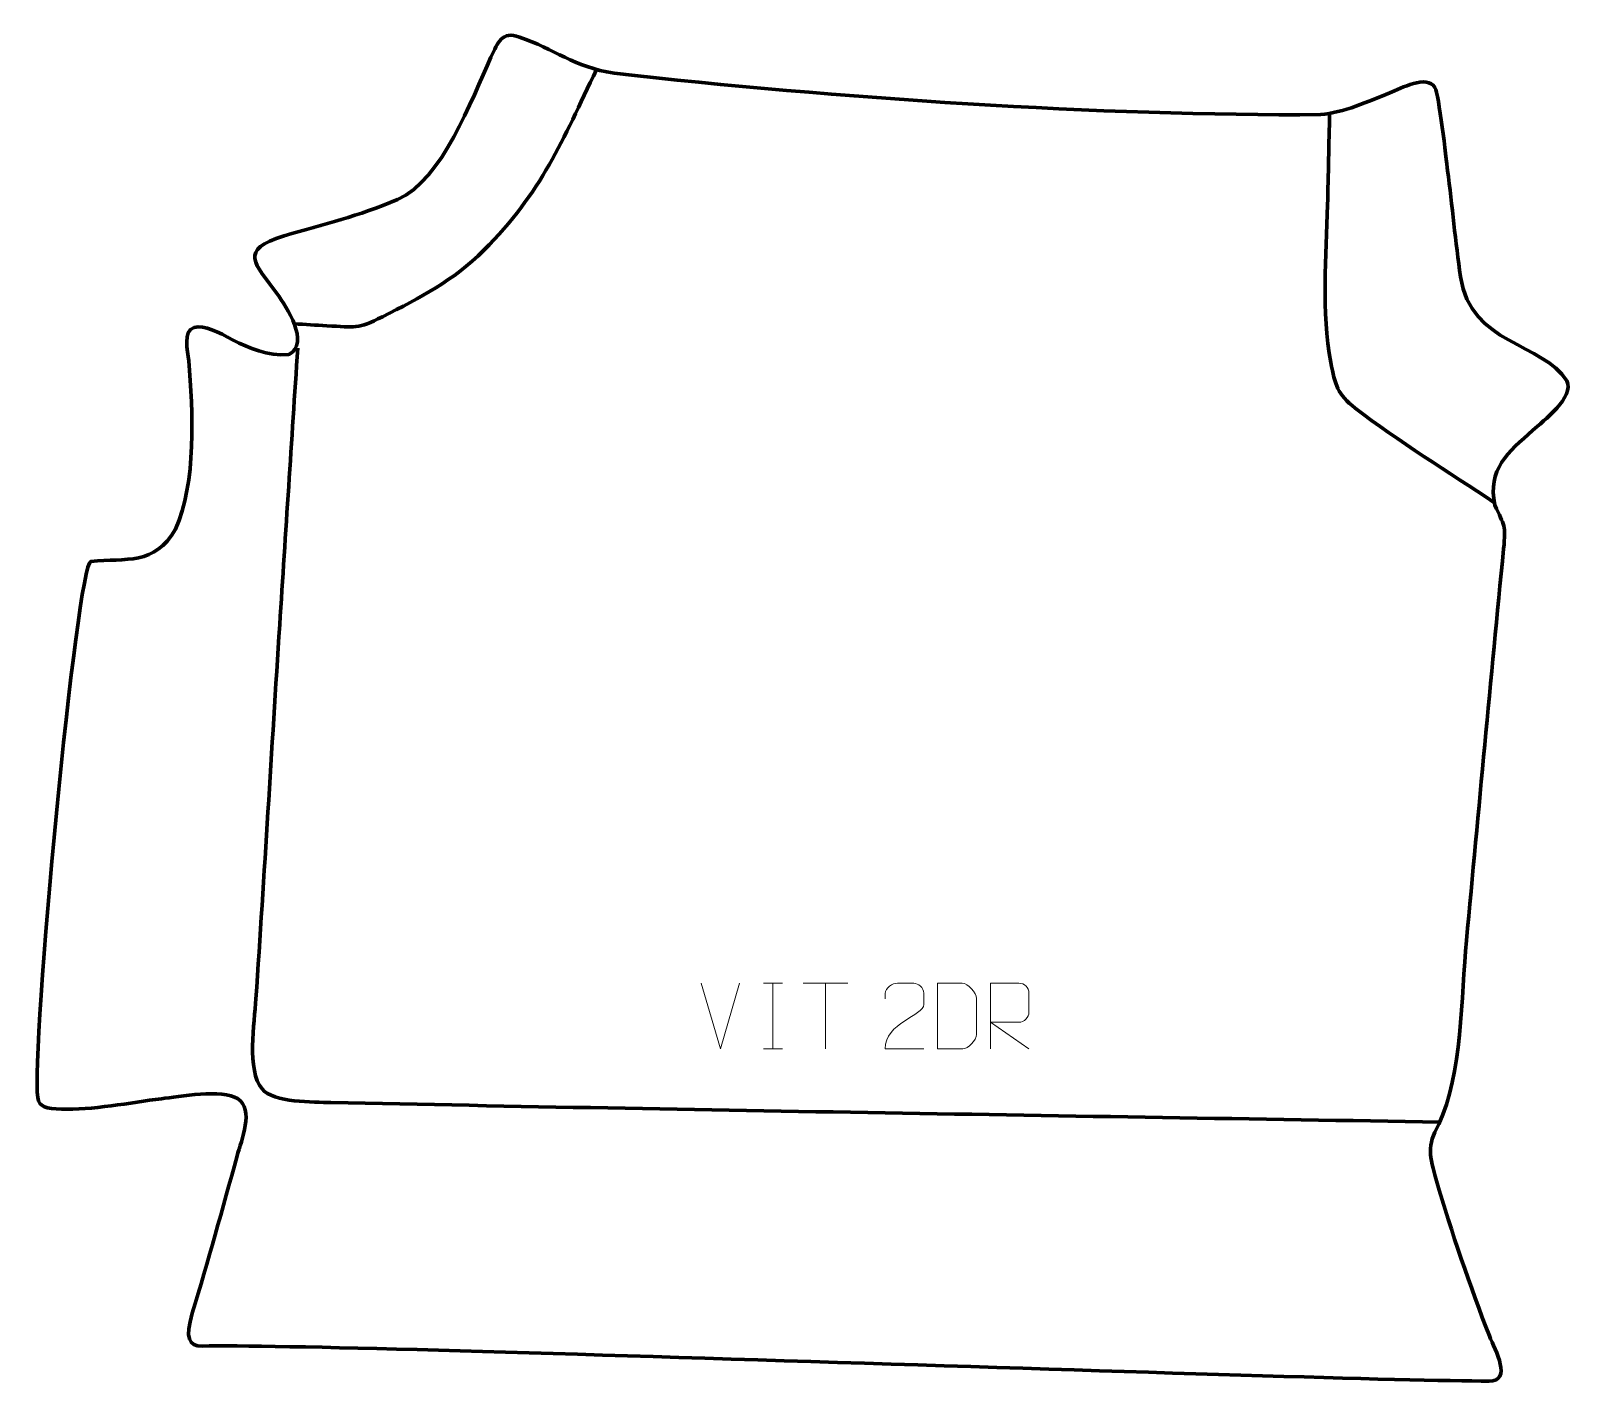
# Model space of a CAD drawing. Header units: millimetres. Extents: x -598 to -11, y 359 to 873.
import ezdxf

# ---------------------------------------------------------------- set-up
doc = ezdxf.new("R2010")
doc.units = ezdxf.units.MM
doc.header["$MEASUREMENT"] = 0
doc.layers.add('layer 1', color=7, linetype='Continuous', plot=False)
doc.layers.add('layer 2', color=7, linetype='Continuous')
doc.layers.add('layer 3', color=7, linetype='Continuous')

msp = doc.modelspace()

# ---------------------------------------------------------------- linework, layer by layer
at = {"layer": 'layer 1', "color": 250, "lineweight": 9}
for points in [[(-335.9224, 485.5942), (-335.9224, 485.5942), (-343.2442, 510.5478), (-343.2442, 510.5478)], [(-328.6005, 510.5478), (-328.6005, 510.5478), (-335.9223, 485.5942), (-335.9223, 485.5942)], [(-319.5065, 510.5478), (-319.5065, 510.5478), (-312.3384, 510.5478), (-312.3384, 510.5478)], [(-315.9225, 510.5478), (-315.9225, 510.5478), (-315.9225, 485.5943), (-315.9225, 485.5943)], [(-304.4161, 510.5243), (-304.4161, 510.5243), (-287.4289, 510.5243), (-287.4289, 510.5243)], [(-295.9223, 485.5943), (-295.9223, 485.5943), (-295.9223, 510.5478), (-295.9223, 510.5478)], [(-319.5065, 485.5943), (-319.5065, 485.5943), (-312.3384, 485.5943), (-312.3384, 485.5943)]]:
    msp.add_open_spline(points, degree=3, dxfattribs=at)
for points, knots in [([(-258.5511, 485.5839), (-263.4655, 485.5842), (-268.3799, 485.5842), (-273.294, 485.5839), (-273.294, 485.5839), (-273.294, 495.5162), (-258.643, 498.1574), (-258.5511, 502.4677), (-258.5511, 502.4677), (-258.5514, 503.8918), (-258.5514, 505.3155), (-258.5511, 506.7388), (-258.5511, 506.7388), (-258.568, 508.8159), (-260.6908, 510.5407), (-262.3618, 510.558), (-262.3618, 510.558), (-264.435, 510.5576), (-266.5079, 510.5576), (-268.5803, 510.558), (-268.5803, 510.558), (-270.4024, 510.5745), (-273.2271, 508.7824), (-273.294, 506.6888), (-273.294, 506.6888), (-273.294, 506.6888), (-273.294, 504.634), (-273.294, 504.634)], [0, 0, 0, 0, 0.125, 0.125, 0.125, 0.125, 0.25, 0.25, 0.25, 0.25, 0.375, 0.375, 0.375, 0.375, 0.5, 0.5, 0.5, 0.5, 0.625, 0.625, 0.625, 0.625, 0.75, 0.75, 0.75, 0.75, 1, 1, 1, 1]), ([(-253.3149, 485.6224), (-250.9831, 485.6228), (-246.0329, 485.5988), (-243.7014, 485.5985), (-243.7014, 485.5985), (-241.7764, 485.4931), (-238.4578, 489.0347), (-238.469, 491.052), (-238.469, 491.052), (-238.4694, 496.8221), (-238.4694, 498.9918), (-238.469, 504.7611), (-238.469, 504.7611), (-238.4733, 506.8992), (-241.8478, 510.5593), (-244.0002, 510.5458), (-244.0002, 510.5458), (-246.3259, 510.5458), (-251.0502, 510.5458), (-253.3763, 510.5458), (-253.3763, 510.5458), (-253.3759, 504.7989), (-253.3146, 491.3697), (-253.3149, 485.6224)], [0, 0, 0, 0, 0.14285714, 0.14285714, 0.14285714, 0.14285714, 0.28571429, 0.28571429, 0.28571429, 0.28571429, 0.42857143, 0.42857143, 0.42857143, 0.42857143, 0.57142857, 0.57142857, 0.57142857, 0.57142857, 0.71428571, 0.71428571, 0.71428571, 0.71428571, 1, 1, 1, 1]), ([(-233.2546, 485.5943), (-233.2546, 485.5943), (-233.2546, 510.5478), (-233.2546, 510.5478), (-233.2546, 510.5478), (-229.6598, 510.5478), (-226.0643, 510.5478), (-222.4691, 510.5478), (-222.4691, 510.5478), (-220.1438, 510.5101), (-218.5865, 509.0201), (-218.5906, 506.6537), (-218.5906, 506.6537), (-218.591, 504.6182), (-218.591, 501.5588), (-218.5906, 499.5228), (-218.5906, 499.5228), (-218.5971, 497.6473), (-220.4094, 495.7055), (-222.4189, 495.6864), (-222.4189, 495.6864), (-222.4189, 495.6864), (-233.2546, 495.6864), (-233.2546, 495.6864), (-233.2546, 495.6864), (-233.2546, 495.6864), (-218.5999, 485.5943), (-218.5999, 485.5943)], [0, 0, 0, 0, 0.125, 0.125, 0.125, 0.125, 0.25, 0.25, 0.25, 0.25, 0.375, 0.375, 0.375, 0.375, 0.5, 0.5, 0.5, 0.5, 0.625, 0.625, 0.625, 0.625, 0.75, 0.75, 0.75, 0.75, 1, 1, 1, 1])]:
    msp.add_open_spline(points, degree=3, knots=knots, dxfattribs=at)
at = {"layer": 'layer 2', "color": 142, "lineweight": 158}
for points, knots in [([(-383.0044, 857.854), (-395.9612, 830.8764), (-403.8591, 811.1245), (-425.8342, 789.1859), (-425.8342, 789.1859), (-437.5939, 777.4457), (-449.8163, 771.3013), (-464.4275, 763.8585), (-464.4275, 763.8585), (-473.8588, 759.0917), (-474.7307, 759.8922), (-485.5645, 760.4528), (-485.5645, 760.4528), (-489.7017, 760.6669), (-493.8304, 760.9652), (-497.9653, 761.2048)], [0, 0, 0, 0, 0.2, 0.2, 0.2, 0.2, 0.4, 0.4, 0.4, 0.4, 0.6, 0.6, 0.6, 0.6, 1, 1, 1, 1]), ([(-41.582, 693.181), (-58.9028, 704.8187), (-78.1833, 716.5064), (-94.5475, 729.1852), (-94.5475, 729.1852), (-101.2226, 734.357), (-102.193, 737.924), (-103.7991, 746.4584), (-103.7991, 746.4584), (-107.4242, 765.7207), (-105.4925, 786.8795), (-105.0147, 806.4008), (-105.0147, 806.4008), (-104.7601, 817.9923), (-104.511, 829.5838), (-104.2452, 841.175)], [0, 0, 0, 0, 0.2, 0.2, 0.2, 0.2, 0.4, 0.4, 0.4, 0.4, 0.6, 0.6, 0.6, 0.6, 1, 1, 1, 1]), ([(-62.3601, 457.7392), (-202.9002, 460.1642), (-343.5721, 462.2156), (-484.087, 465.2127), (-484.087, 465.2127), (-490.5047, 465.3515), (-505.9181, 465.1764), (-510.1867, 470.3372), (-510.1867, 470.3372), (-516.0531, 477.43), (-513.1033, 495.4877), (-512.4928, 504.5958), (-512.4928, 504.5958), (-509.3175, 551.9676), (-506.5434, 599.3723), (-503.4731, 646.7524), (-503.4731, 646.7524), (-501.1995, 681.798), (-498.9198, 716.8433), (-496.631, 751.8879)], [0, 0, 0, 0, 0.16666667, 0.16666667, 0.16666667, 0.16666667, 0.33333333, 0.33333333, 0.33333333, 0.33333333, 0.5, 0.5, 0.5, 0.5, 0.66666667, 0.66666667, 0.66666667, 0.66666667, 1, 1, 1, 1])]:
    msp.add_open_spline(points, degree=3, knots=knots, dxfattribs=at)
at = {"layer": 'layer 3', "color": 242, "lineweight": 158}
msp.add_open_spline([(-376.2869, 856.4227), (-391.6979, 858.8225), (-399.0782, 865.6461), (-412.2917, 870.2017), (-412.2917, 870.2017), (-419.049, 872.5314), (-420.3934, 868.335), (-423.1739, 862.4935), (-423.1739, 862.4935), (-430.6167, 846.1895), (-441.5683, 816.0406), (-458.6484, 808.4675), (-458.6484, 808.4675), (-473.8656, 802.0216), (-486.2172, 799.146), (-501.7853, 794.6443), (-501.7853, 794.6443), (-519.3262, 789.1451), (-513.0577, 784.384), (-504.4261, 772.5343), (-504.4261, 772.5343), (-500.9486, 767.7603), (-491.8431, 753.9011), (-499.9477, 749.5292), (-499.9477, 749.5292), (-516.5437, 748.1786), (-527.8356, 762.1361), (-536.0403, 759.7404), (-536.0403, 759.7404), (-540.4361, 758.4569), (-538.4205, 750.9829), (-538.0747, 747.0985), (-538.0747, 747.0985), (-536.4395, 728.1468), (-535.0972, 700.6567), (-543.1504, 683.1043), (-543.1504, 683.1043), (-551.1, 669.1314), (-561.804, 672.2919), (-575.2435, 670.8527), (-575.2435, 670.8527), (-580.6112, 670.2779), (-598.0846, 484.1212), (-595.4963, 467.0975), (-595.4963, 467.0975), (-594.9296, 463.3699), (-592.2448, 462.9379), (-586.4408, 462.6922), (-586.4408, 462.6922), (-575.3963, 462.2245), (-559.9085, 465.203), (-548.4661, 466.6347), (-548.4661, 466.6347), (-541.8018, 467.4685), (-525.2167, 470.3655), (-519.4952, 466.6787), (-519.4952, 466.6787), (-513.0516, 462.5266), (-518.0329, 450.9373), (-519.6763, 444.9143), (-519.6763, 444.9143), (-525.1359, 424.9051), (-530.7692, 404.9733), (-536.6999, 385.098), (-536.6999, 385.098), (-539.4716, 375.8237), (-538.143, 372.5317), (-532.9701, 372.6439), (-532.9701, 372.6439), (-481.4528, 373.7617), (-103.1838, 359.3638), (-43.629, 359.3133), (-43.629, 359.3133), (-34.7156, 359.3057), (-41.184, 370.8191), (-43.5179, 376.5063), (-43.5179, 376.5063), (-50.6337, 394.9035), (-58.1523, 416.5173), (-63.6111, 435.389), (-63.6111, 435.389), (-66.2203, 445.1819), (-67.4452, 448.3722), (-62.7211, 456.964), (-62.7211, 456.964), (-53.8496, 475.5851), (-54.2207, 505.7368), (-52.2326, 526.7811), (-52.2326, 526.7811), (-47.5319, 576.4161), (-43.0481, 625.9881), (-38.0967, 675.6084), (-38.0967, 675.6084), (-37.1602, 684.9936), (-37.8252, 684.1564), (-41.4056, 692.3141), (-41.4056, 692.3141), (-44.3476, 705.7717), (-36.472, 712.3521), (-26.9964, 720.7238), (-26.9964, 720.7238), (-23.1347, 724.1356), (-10.9011, 733.5253), (-14.1096, 739.4827), (-14.1096, 739.4827), (-23.0056, 754.0274), (-50.6414, 753.2393), (-54.4851, 779.058), (-54.4851, 779.058), (-56.3948, 792.3056), (-57.647, 806.1164), (-59.3699, 819.5226), (-59.3699, 819.5226), (-59.9264, 823.8529), (-62.7343, 848.6157), (-64.1922, 851.0111), (-64.1922, 851.0111), (-67.2808, 856.0858), (-77.2313, 850.6412), (-81.3249, 848.9801), (-81.3249, 848.9801), (-89.3602, 845.7194), (-99.0741, 841.4483), (-107.7095, 840.709), (-107.7095, 840.709), (-191.0152, 840.1274), (-292.5441, 846.9898), (-376.2869, 856.4227)], degree=3, knots=[0, 0, 0, 0, 0.03030303, 0.03030303, 0.03030303, 0.03030303, 0.06060606, 0.06060606, 0.06060606, 0.06060606, 0.09090909, 0.09090909, 0.09090909, 0.09090909, 0.12121212, 0.12121212, 0.12121212, 0.12121212, 0.15151515, 0.15151515, 0.15151515, 0.15151515, 0.18181818, 0.18181818, 0.18181818, 0.18181818, 0.21212121, 0.21212121, 0.21212121, 0.21212121, 0.24242424, 0.24242424, 0.24242424, 0.24242424, 0.27272727, 0.27272727, 0.27272727, 0.27272727, 0.3030303, 0.3030303, 0.3030303, 0.3030303, 0.33333333, 0.33333333, 0.33333333, 0.33333333, 0.36363636, 0.36363636, 0.36363636, 0.36363636, 0.39393939, 0.39393939, 0.39393939, 0.39393939, 0.42424242, 0.42424242, 0.42424242, 0.42424242, 0.45454545, 0.45454545, 0.45454545, 0.45454545, 0.48484848, 0.48484848, 0.48484848, 0.48484848, 0.51515152, 0.51515152, 0.51515152, 0.51515152, 0.54545455, 0.54545455, 0.54545455, 0.54545455, 0.57575758, 0.57575758, 0.57575758, 0.57575758, 0.60606061, 0.60606061, 0.60606061, 0.60606061, 0.63636364, 0.63636364, 0.63636364, 0.63636364, 0.66666667, 0.66666667, 0.66666667, 0.66666667, 0.6969697, 0.6969697, 0.6969697, 0.6969697, 0.72727273, 0.72727273, 0.72727273, 0.72727273, 0.75757576, 0.75757576, 0.75757576, 0.75757576, 0.78787879, 0.78787879, 0.78787879, 0.78787879, 0.81818182, 0.81818182, 0.81818182, 0.81818182, 0.84848485, 0.84848485, 0.84848485, 0.84848485, 0.87878788, 0.87878788, 0.87878788, 0.87878788, 0.90909091, 0.90909091, 0.90909091, 0.90909091, 0.93939394, 0.93939394, 0.93939394, 0.93939394, 1, 1, 1, 1], dxfattribs=at)

doc.saveas('drawing.dxf')
